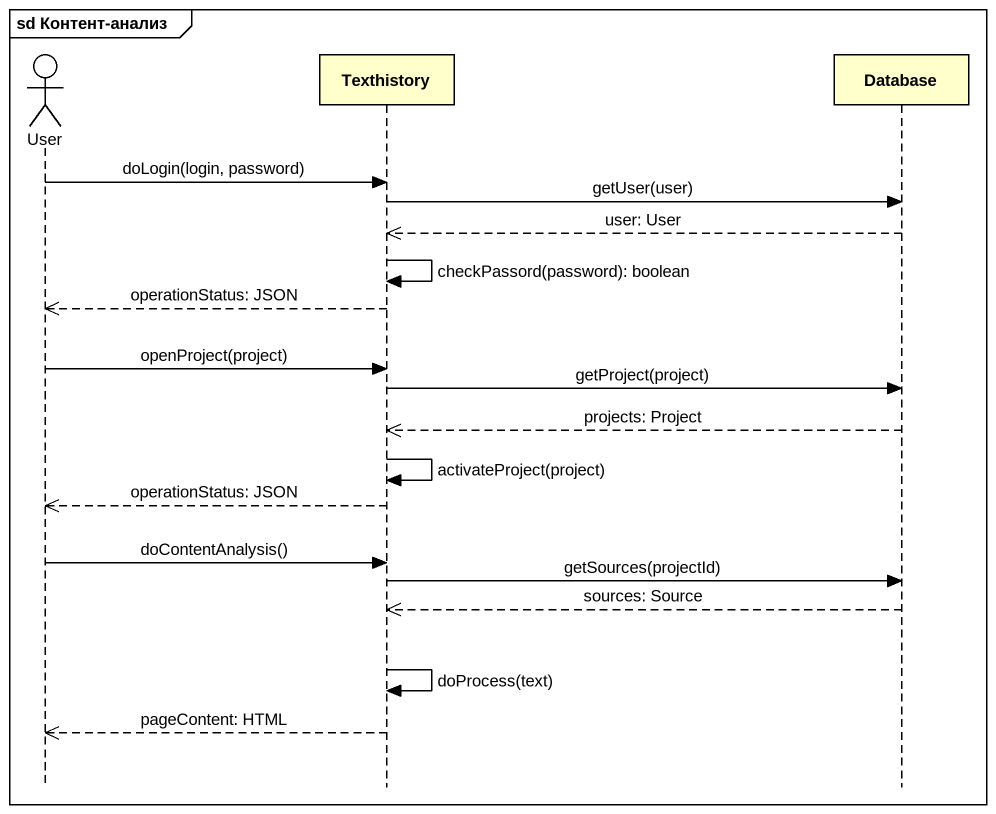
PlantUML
@startuml
mainframe sd Контент-анализ
hide footbox
actor User
participant Texthistory
participant "Database" as Database_

User -> Texthistory : doLogin(login, password)
Texthistory -> Database_ : getUser(user)
Database_ -->> Texthistory : user: User
Texthistory -> Texthistory : checkPassord(password): boolean
Texthistory -->> User : operationStatus: JSON
User -> Texthistory : openProject(project)
Texthistory -> Database_ : getProject(project)
Database_ -->> Texthistory : projects: Project
Texthistory -> Texthistory : activateProject(project)
Texthistory -->> User : operationStatus: JSON
User -> Texthistory : doContentAnalysis()
Texthistory -> Database_ : getSources(projectId)
Database_ -->> Texthistory : sources: Source
Texthistory -> Texthistory : doProcess(text)
Texthistory -->> User : pageContent: HTML
@enduml
